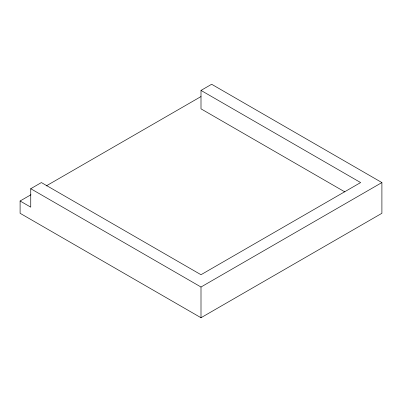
<?xml version="1.0" encoding="UTF-8"?>
<svg xmlns="http://www.w3.org/2000/svg" width="402" height="402" viewBox="0 0 402 402"><rect width="100%" height="100%" fill="white"/><g stroke="black" fill="none" stroke-linecap="round" stroke-linejoin="round"><path stroke-width="0.6" d="M201 90.415L211.643 84.269L381.9 182.568L381.9 213.286L201 317.731L20.1 213.286L20.1 201L30.743 207.146L30.743 188.714L41.381 182.568L201 274.722L360.619 182.568L201 90.415L201 108.847L344.871 191.91M20.1 201L30.964 194.729M46.175 185.945L201 96.56M30.743 188.714L201 287.013L381.9 182.568M201 287.013L201 317.731"/></g></svg>
